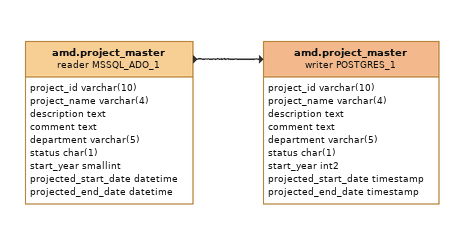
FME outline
amd.project_master (reader MSSQL_ADO_1)
    attributes: project_id varchar(10), project_name varchar(4), description text, comment text, department varchar(5), status char(1), start_year smallint, projected_start_date datetime, projected_end_date datetime
    -> amd.project_master (writer POSTGRES_1)
amd.project_master (writer POSTGRES_1)
    attributes: project_id varchar(10), project_name varchar(4), description text, comment text, department varchar(5), status char(1), start_year int2, projected_start_date timestamp, projected_end_date timestamp
